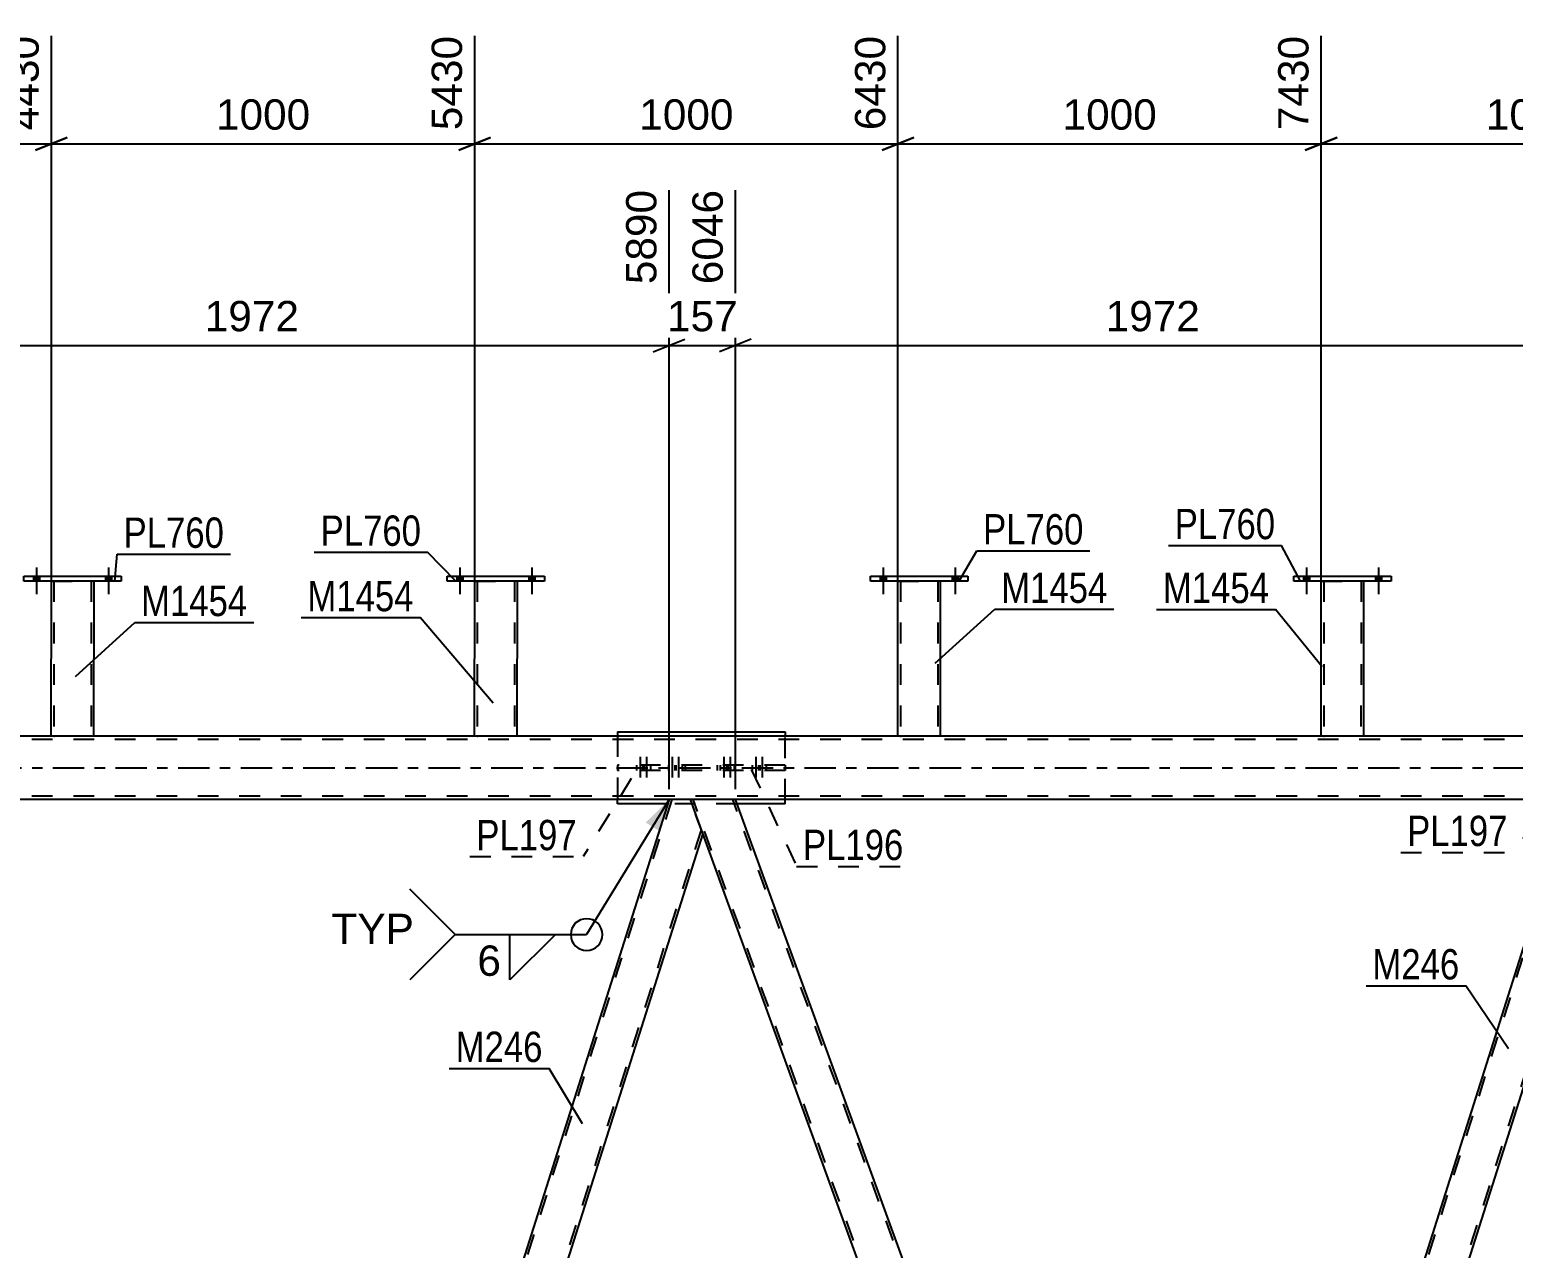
# Model space of a CAD drawing. Header units: millimetres. Extents: x -55 to 786, y -403 to 191.
# Drawn here: x 171.9 to 312.1, y -45.4 to 69.7 of the extents above; entities that cross this region are included whole.
import ezdxf

# ---------------------------------------------------------------- set-up
doc = ezdxf.new("R2010")
doc.units = ezdxf.units.MM
doc.linetypes.add('DXK_LINE_DOT2', pattern=[3.9198, 1.9599, -1.9599])
doc.linetypes.add('DXK_LINE_DOT3', pattern=[5.9187, 2.979, -0.9799, 0.9799, -0.9799])
doc.styles.add('Arial', font='ARIAL.TTF', dxfattribs={"height": 0.2})
doc.styles.add('Arial Narrow', font='ARIALN.TTF', dxfattribs={"height": 0.2})

# ---------------------------------------------------------------- blocks, each defined once
blk = doc.blocks.new('Part-203774531-3161 - 3139')
at = {"color": 2, "linetype": 'Continuous'}
for p, q in [((213.99, 3), (214, 17.64)), ((218, 17.64), (217.99, 3)), ((217.28, 3), (213.99, 3))]:
    blk.add_line(p, q, dxfattribs=at)
at = {"color": 7, "linetype": 'DXK_LINE_DOT2'}
for p, q in [((214, 17.64), (218, 17.64)), ((214.24, 17.64), (214.23, 3)), ((217.76, 17.64), (217.75, 3)), ((214.25, 3), (214.23, 3)), ((214.23, 3), (214.25, 3)), ((214.29, 3), (214.25, 3)), ((214.25, 3), (214.29, 3)), ((217.99, 3), (217.28, 3))]:
    blk.add_line(p, q, dxfattribs=at)
blk = doc.blocks.new('Part-203774531-3338 - 3139')
at = {"color": 7, "linetype": 'DXK_LINE_DOT2'}
for p, q in [((238.64, -3), (234.38, -3)), ((235.55, -6.21), (234.38, -3)), ((277.95, -122), (234.64, -3)), ((281.7, -122), (238.38, -3)), ((281.95, -122), (280.79, -118.79)), ((281.95, -122), (277.7, -122))]:
    blk.add_line(p, q, dxfattribs=at)
at = {"color": 2, "linetype": 'Continuous'}
for p, q in [((280.79, -118.79), (238.64, -3)), ((277.7, -122), (235.55, -6.21))]:
    blk.add_line(p, q, dxfattribs=at)
blk = doc.blocks.new('Bolt-203774531-3217 - 3139')
at = {"color": 1, "linetype": 'DXK_LINE_DOT2'}
for p, q in [((229.29, 0.24), (229.29, -0.24)), ((229.65, 1.04), (229.65, -1.96)), ((229.89, 0.24), (229.89, -0.24)), ((230.01, 0.24), (230.01, -0.24)), ((230.25, 1.04), (230.25, -1.96)), ((230.61, 0.24), (230.61, -0.24)), ((232.3, 0.24), (232.3, -0.24)), ((232.66, 1.04), (232.66, -1.96)), ((232.9, 0.24), (232.9, -0.24)), ((233.02, 0.24), (233.02, -0.24)), ((233.26, 1.04), (233.26, -1.96)), ((233.62, 0.24), (233.62, -0.24))]:
    blk.add_line(p, q, dxfattribs=at)
blk = doc.blocks.new('Part-203774531-3282 - 3139')
at = {"color": 2, "linetype": 'Continuous'}
for p, q in [((232.37, -3), (195.65, -118.79)), ((235.55, -6.21), (234.38, -3)), ((235.55, -6.21), (198.83, -122)), ((196.82, -122), (195.65, -118.79))]:
    blk.add_line(p, q, dxfattribs=at)
at = {"color": 7, "linetype": 'DXK_LINE_DOT2'}
for p, q in [((232.62, -3), (195.79, -119.16)), ((234.38, -3), (232.37, -3)), ((235.41, -5.84), (198.58, -122)), ((198.83, -122), (196.82, -122))]:
    blk.add_line(p, q, dxfattribs=at)
blk = doc.blocks.new('Bolt-203774531-3218 - 3139')
at = {"linetype": 'Continuous'}
for points in [[(212.32, 17.64), (212.88, 17.64), (212.88, 18.12), (212.32, 18.12)], [(212.32, 17.64), (212.88, 17.64), (212.88, 18.12), (212.32, 18.12)], [(219.12, 17.64), (219.68, 17.64), (219.68, 18.12), (219.12, 18.12)], [(219.12, 17.64), (219.68, 17.64), (219.68, 18.12), (219.12, 18.12)]]:
    blk.add_hatch(color=1, dxfattribs=at).paths.add_polyline_path(points)
at = {"color": 1, "linetype": 'Continuous'}
for p, q in [((212.6, 18.92), (212.6, 16.4)), ((212.6, 18.92), (212.6, 16.4)), ((219.4, 18.92), (219.4, 16.4)), ((219.4, 18.92), (219.4, 16.4)), ((212.32, 18.12), (212.32, 17.64)), ((212.32, 18.12), (212.32, 17.64)), ((212.88, 18.12), (212.88, 17.64)), ((212.88, 18.12), (212.88, 17.64)), ((219.12, 18.12), (219.12, 17.64)), ((219.12, 18.12), (219.12, 17.64)), ((219.68, 18.12), (219.68, 17.64)), ((219.68, 18.12), (219.68, 17.64))]:
    blk.add_line(p, q, dxfattribs=at)
blk = doc.blocks.new('Part-203774531-3432 - 3139')
at = {"color": 7, "linetype": 'DXK_LINE_DOT2'}
for p, q in [((243.33, 0.24), (227.48, 0.24)), ((227.48, 0.24), (227.48, -0.24)), ((233.89, 0.24), (233.89, -0.24)), ((236.93, -0.24), (236.93, 0.24)), ((243.33, 0.24), (243.33, -0.24)), ((243.33, -0.24), (227.48, -0.24))]:
    blk.add_line(p, q, dxfattribs=at)
blk = doc.blocks.new('Part-203774531-3734 - 3139')
at = {"color": 2, "linetype": 'Continuous'}
for p, q in [((291.4, 17.64), (291.4, 18.12)), ((291.4, 18.12), (300.6, 18.12)), ((300.6, 17.64), (291.4, 17.64)), ((300.6, 18.12), (300.6, 17.64))]:
    blk.add_line(p, q, dxfattribs=at)
blk = doc.blocks.new('Part-203774531-3722 - 3139')
at = {"color": 2, "linetype": 'Continuous'}
for p, q in [((695.37, 3), (32.08, 3)), ((658.99, -3), (32.08, -3))]:
    blk.add_line(p, q, dxfattribs=at)
at = {"color": 7, "linetype": 'DXK_LINE_DOT2'}
for p, q in [((699.37, 2.68), (32.08, 2.68)), ((699.37, -2.68), (32.08, -2.68))]:
    blk.add_line(p, q, dxfattribs=at)
at = {"color": 7, "linetype": 'DXK_LINE_DOT3'}
blk.add_line((32.08, 0), (709.37, 0), dxfattribs=at)
blk = doc.blocks.new('Part-203774531-3744 - 3139')
at = {"color": 2, "linetype": 'Continuous'}
for p, q in [((251.4, 17.64), (251.4, 18.12)), ((251.4, 18.12), (260.6, 18.12)), ((260.6, 17.64), (251.4, 17.64)), ((260.6, 18.12), (260.6, 17.64))]:
    blk.add_line(p, q, dxfattribs=at)
blk = doc.blocks.new('Bolt-203774531-3386 - 3139')
at = {"linetype": 'Continuous'}
for points in [[(292.32, 17.64), (292.88, 17.64), (292.88, 18.12), (292.32, 18.12)], [(292.32, 17.64), (292.88, 17.64), (292.88, 18.12), (292.32, 18.12)], [(299.12, 17.64), (299.68, 17.64), (299.68, 18.12), (299.12, 18.12)], [(299.12, 17.64), (299.68, 17.64), (299.68, 18.12), (299.12, 18.12)]]:
    blk.add_hatch(color=1, dxfattribs=at).paths.add_polyline_path(points)
at = {"color": 1, "linetype": 'Continuous'}
for p, q in [((292.6, 18.92), (292.6, 16.4)), ((292.6, 18.92), (292.6, 16.4)), ((299.4, 18.92), (299.4, 16.4)), ((299.4, 18.92), (299.4, 16.4)), ((292.32, 18.12), (292.32, 17.64)), ((292.32, 18.12), (292.32, 17.64)), ((292.88, 18.12), (292.88, 17.64)), ((292.88, 18.12), (292.88, 17.64)), ((299.12, 18.12), (299.12, 17.64)), ((299.12, 18.12), (299.12, 17.64)), ((299.68, 18.12), (299.68, 17.64)), ((299.68, 18.12), (299.68, 17.64))]:
    blk.add_line(p, q, dxfattribs=at)
blk = doc.blocks.new('Bolt-203774531-3387 - 3139')
at = {"color": 1, "linetype": 'DXK_LINE_DOT2'}
for p, q in [((237.19, 0.24), (237.19, -0.24)), ((237.55, 1.04), (237.55, -1.96)), ((237.79, 0.24), (237.79, -0.24)), ((237.91, 0.24), (237.91, -0.24)), ((238.15, 1.04), (238.15, -1.96)), ((238.51, 0.24), (238.51, -0.24)), ((240.21, 0.24), (240.21, -0.24)), ((240.57, 1.04), (240.57, -1.96)), ((240.81, 0.24), (240.81, -0.24)), ((240.93, 0.24), (240.93, -0.24)), ((241.17, 1.04), (241.17, -1.96)), ((241.53, 0.24), (241.53, -0.24))]:
    blk.add_line(p, q, dxfattribs=at)
blk = doc.blocks.new('Part-203774531-3408 - 3139')
at = {"color": 7, "linetype": 'DXK_LINE_DOT2'}
for p, q in [((153.51, -3), (149.25, -3)), ((150.42, -6.21), (149.25, -3)), ((192.82, -122), (149.5, -3)), ((196.56, -122), (153.25, -3)), ((196.82, -122), (195.65, -118.79)), ((196.82, -122), (192.56, -122))]:
    blk.add_line(p, q, dxfattribs=at)
at = {"color": 2, "linetype": 'Continuous'}
for p, q in [((195.65, -118.79), (153.51, -3)), ((192.56, -122), (150.42, -6.21))]:
    blk.add_line(p, q, dxfattribs=at)
blk = doc.blocks.new('Part-203774531-3413 - 3139')
at = {"color": 2, "linetype": 'Continuous'}
for p, q in [((317.5, -3), (280.79, -118.79)), ((320.68, -6.21), (319.52, -3)), ((320.68, -6.21), (283.96, -122)), ((281.95, -122), (280.79, -118.79))]:
    blk.add_line(p, q, dxfattribs=at)
at = {"color": 7, "linetype": 'DXK_LINE_DOT2'}
for p, q in [((317.76, -3), (280.92, -119.16)), ((319.52, -3), (317.5, -3)), ((320.55, -5.84), (283.71, -122)), ((283.96, -122), (281.95, -122))]:
    blk.add_line(p, q, dxfattribs=at)
blk = doc.blocks.new('Bolt-203774531-3728 - 3139')
at = {"linetype": 'Continuous'}
for points in [[(252.32, 17.64), (252.88, 17.64), (252.88, 18.12), (252.32, 18.12)], [(252.32, 17.64), (252.88, 17.64), (252.88, 18.12), (252.32, 18.12)], [(259.12, 17.64), (259.68, 17.64), (259.68, 18.12), (259.12, 18.12)], [(259.12, 17.64), (259.68, 17.64), (259.68, 18.12), (259.12, 18.12)]]:
    blk.add_hatch(color=1, dxfattribs=at).paths.add_polyline_path(points)
at = {"color": 1, "linetype": 'Continuous'}
for p, q in [((252.6, 18.92), (252.6, 16.4)), ((252.6, 18.92), (252.6, 16.4)), ((259.4, 18.92), (259.4, 16.4)), ((259.4, 18.92), (259.4, 16.4)), ((252.32, 18.12), (252.32, 17.64)), ((252.32, 18.12), (252.32, 17.64)), ((252.88, 18.12), (252.88, 17.64)), ((252.88, 18.12), (252.88, 17.64)), ((259.12, 18.12), (259.12, 17.64)), ((259.12, 18.12), (259.12, 17.64)), ((259.68, 18.12), (259.68, 17.64)), ((259.68, 18.12), (259.68, 17.64))]:
    blk.add_line(p, q, dxfattribs=at)
blk = doc.blocks.new('Bolt-203774531-3433 - 3139')
at = {"linetype": 'Continuous'}
for points in [[(172.32, 17.64), (172.88, 17.64), (172.88, 18.12), (172.32, 18.12)], [(172.32, 17.64), (172.88, 17.64), (172.88, 18.12), (172.32, 18.12)], [(179.12, 17.64), (179.68, 17.64), (179.68, 18.12), (179.12, 18.12)], [(179.12, 17.64), (179.68, 17.64), (179.68, 18.12), (179.12, 18.12)]]:
    blk.add_hatch(color=1, dxfattribs=at).paths.add_polyline_path(points)
at = {"color": 1, "linetype": 'Continuous'}
for p, q in [((172.6, 18.92), (172.6, 16.4)), ((172.6, 18.92), (172.6, 16.4)), ((179.4, 18.92), (179.4, 16.4)), ((179.4, 18.92), (179.4, 16.4)), ((172.32, 18.12), (172.32, 17.64)), ((172.32, 18.12), (172.32, 17.64)), ((172.88, 18.12), (172.88, 17.64)), ((172.88, 18.12), (172.88, 17.64)), ((179.12, 18.12), (179.12, 17.64)), ((179.12, 18.12), (179.12, 17.64)), ((179.68, 18.12), (179.68, 17.64)), ((179.68, 18.12), (179.68, 17.64))]:
    blk.add_line(p, q, dxfattribs=at)
blk = doc.blocks.new('Part-203774531-3451 - 3139')
at = {"color": 2, "linetype": 'Continuous'}
for p, q in [((227.48, 3.4), (227.48, 3)), ((227.48, 3.4), (243.33, 3.4)), ((243.33, 3.4), (243.33, 3)), ((227.48, -3.4), (227.48, -3)), ((232.24, -3.4), (227.48, -3.4)), ((243.33, -3.4), (238.79, -3.4)), ((243.33, -3.4), (243.33, -3))]:
    blk.add_line(p, q, dxfattribs=at)
at = {"color": 7, "linetype": 'DXK_LINE_DOT2'}
for p, q in [((227.48, 3), (227.48, -3)), ((243.33, -3), (243.33, 3)), ((238.79, -3.4), (232.24, -3.4))]:
    blk.add_line(p, q, dxfattribs=at)
blk = doc.blocks.new('Part-203774531-3647 - 3139')
at = {"color": 2, "linetype": 'Continuous'}
for p, q in [((173.99, 3), (174, 17.64)), ((178, 17.64), (177.99, 3)), ((177.25, 3), (173.99, 3))]:
    blk.add_line(p, q, dxfattribs=at)
at = {"color": 7, "linetype": 'DXK_LINE_DOT2'}
for p, q in [((174, 17.64), (178, 17.64)), ((174.24, 17.64), (174.23, 3)), ((177.76, 17.64), (177.75, 3)), ((174.25, 3), (174.23, 3)), ((174.23, 3), (174.25, 3)), ((174.29, 3), (174.25, 3)), ((174.25, 3), (174.29, 3)), ((177.99, 3), (177.25, 3))]:
    blk.add_line(p, q, dxfattribs=at)
blk = doc.blocks.new('Part-203774531-3639 - 3139')
at = {"color": 2, "linetype": 'Continuous'}
for p, q in [((171.4, 17.64), (171.4, 18.12)), ((171.4, 18.12), (180.6, 18.12)), ((180.6, 17.64), (171.4, 17.64)), ((180.6, 18.12), (180.6, 17.64))]:
    blk.add_line(p, q, dxfattribs=at)
blk = doc.blocks.new('Part-203774531-3652 - 3139')
at = {"color": 2, "linetype": 'Continuous'}
for p, q in [((211.4, 17.64), (211.4, 18.12)), ((211.4, 18.12), (220.6, 18.12)), ((220.6, 17.64), (211.4, 17.64)), ((220.6, 18.12), (220.6, 17.64))]:
    blk.add_line(p, q, dxfattribs=at)
blk = doc.blocks.new('Part-203774531-3739 - 3139')
at = {"color": 2, "linetype": 'Continuous'}
for p, q in [((293.99, 3), (294, 17.64)), ((298, 17.64), (297.99, 3)), ((297.35, 3), (293.99, 3))]:
    blk.add_line(p, q, dxfattribs=at)
at = {"color": 7, "linetype": 'DXK_LINE_DOT2'}
for p, q in [((294, 17.64), (298, 17.64)), ((294.24, 17.64), (294.23, 3)), ((297.76, 17.64), (297.75, 3)), ((294.25, 3), (294.23, 3)), ((294.23, 3), (294.25, 3)), ((294.29, 3), (294.25, 3)), ((294.25, 3), (294.29, 3)), ((297.99, 3), (297.35, 3))]:
    blk.add_line(p, q, dxfattribs=at)
blk = doc.blocks.new('Part-203774531-3749 - 3139')
at = {"color": 2, "linetype": 'Continuous'}
for p, q in [((253.99, 3), (254, 17.64)), ((258, 17.64), (257.99, 3)), ((257.31, 3), (253.99, 3))]:
    blk.add_line(p, q, dxfattribs=at)
at = {"color": 7, "linetype": 'DXK_LINE_DOT2'}
for p, q in [((254, 17.64), (258, 17.64)), ((254.24, 17.64), (254.23, 3)), ((257.76, 17.64), (257.75, 3)), ((254.25, 3), (254.23, 3)), ((254.23, 3), (254.25, 3)), ((254.29, 3), (254.25, 3)), ((254.25, 3), (254.29, 3)), ((257.99, 3), (257.31, 3))]:
    blk.add_line(p, q, dxfattribs=at)
blk = doc.blocks.new('StraightDimension-203774531-4013 - 3139')
at = {"color": 7, "linetype": 'Continuous'}
for p, q in [((238.64, -2), (238.64, 54.59)), ((317.5, -2), (317.5, 54.59)), ((240.14, 40.5), (237.14, 39.3)), ((238.64, 39.9), (317.5, 39.9)), ((316, 39.3), (319, 40.5))]:
    blk.add_line(p, q, dxfattribs=at)
at = {"color": 0}
blk.add_wipeout([(283.12, 40.65), (283.12, 44.85), (273.02, 44.85), (273.02, 40.65)], dxfattribs=at)
at = {"color": 3, "style": 'Arial'}
blk.add_text('1972', height=2.865, dxfattribs=at).set_placement((273.62, 41.25))
at = {"color": 0, "linetype": 'Continuous'}
blk.add_wipeout([(316.9, 55.19), (312.7, 55.19), (312.7, 45.1), (316.9, 45.1)], dxfattribs=at)
at = {"color": 3, "linetype": 'Continuous', "style": 'Arial'}
blk.add_text('8018', height=2.865, rotation=90.0002, dxfattribs=at).set_placement((316.3, 45.7))
blk = doc.blocks.new('StraightDimension-203774531-26953 - 3139')
at = {"color": 7, "linetype": 'Continuous'}
for p, q in [((174, 17.62), (174, 69.15)), ((214, 16.31), (214, 69.15)), ((175.5, 59.55), (172.5, 58.35)), ((174, 58.95), (214, 58.95)), ((212.5, 58.35), (215.5, 59.55))]:
    blk.add_line(p, q, dxfattribs=at)
at = {"color": 0}
blk.add_wipeout([(199.04, 59.7), (199.04, 63.9), (188.95, 63.9), (188.95, 59.7)], dxfattribs=at)
at = {"color": 3, "style": 'Arial'}
blk.add_text('1000', height=2.865, dxfattribs=at).set_placement((189.55, 60.3))
at = {"color": 0, "linetype": 'Continuous'}
blk.add_wipeout([(213.4, 69.75), (209.2, 69.75), (209.2, 59.65), (213.4, 59.65)], dxfattribs=at)
at = {"color": 3, "linetype": 'Continuous', "style": 'Arial'}
blk.add_text('5430', height=2.865, rotation=90.0002, dxfattribs=at).set_placement((212.8, 60.25))
blk = doc.blocks.new('StraightDimension-203774531-26954 - 3139')
at = {"color": 7, "linetype": 'Continuous'}
for p, q in [((134, 18.64), (134, 69.15)), ((174, 17.62), (174, 69.15)), ((135.5, 59.55), (132.5, 58.35)), ((134, 58.95), (174, 58.95)), ((172.5, 58.35), (175.5, 59.55))]:
    blk.add_line(p, q, dxfattribs=at)
at = {"color": 0}
blk.add_wipeout([(159.04, 59.7), (159.04, 63.9), (148.95, 63.9), (148.95, 59.7)], dxfattribs=at)
at = {"color": 3, "style": 'Arial'}
blk.add_text('1000', height=2.865, dxfattribs=at).set_placement((149.55, 60.3))
at = {"color": 0, "linetype": 'Continuous'}
blk.add_wipeout([(173.4, 69.75), (169.2, 69.75), (169.2, 59.65), (173.4, 59.65)], dxfattribs=at)
at = {"color": 3, "linetype": 'Continuous', "style": 'Arial'}
blk.add_text('4430', height=2.865, rotation=90.0002, dxfattribs=at).set_placement((172.8, 60.25))
blk = doc.blocks.new('StraightDimension-203774531-3965 - 3139')
at = {"color": 7, "linetype": 'Continuous'}
for p, q in [((153.51, -2), (153.51, 54.59)), ((232.37, -2), (232.37, 54.59)), ((155.01, 40.5), (152.01, 39.3)), ((153.51, 39.9), (232.37, 39.9)), ((230.87, 39.3), (233.87, 40.5))]:
    blk.add_line(p, q, dxfattribs=at)
at = {"color": 0}
blk.add_wipeout([(197.98, 40.65), (197.98, 44.85), (187.89, 44.85), (187.89, 40.65)], dxfattribs=at)
at = {"color": 3, "style": 'Arial'}
blk.add_text('1972', height=2.865, dxfattribs=at).set_placement((188.49, 41.25))
at = {"color": 0, "linetype": 'Continuous'}
blk.add_wipeout([(231.77, 55.19), (227.57, 55.19), (227.57, 45.1), (231.77, 45.1)], dxfattribs=at)
at = {"color": 3, "linetype": 'Continuous', "style": 'Arial'}
blk.add_text('5890', height=2.865, rotation=90.0002, dxfattribs=at).set_placement((231.17, 45.7))
blk = doc.blocks.new('StraightDimension-203774531-3989 - 3139')
at = {"color": 7, "linetype": 'Continuous'}
for p, q in [((232.37, -2), (232.37, 54.59)), ((238.64, -2), (238.64, 54.59)), ((230.87, 39.3), (233.87, 40.5)), ((232.37, 39.9), (238.64, 39.9)), ((240.14, 40.5), (237.14, 39.3))]:
    blk.add_line(p, q, dxfattribs=at)
at = {"color": 0}
blk.add_wipeout([(239.44, 40.65), (239.44, 44.85), (231.57, 44.85), (231.57, 40.65)], dxfattribs=at)
at = {"color": 3, "style": 'Arial'}
blk.add_text('157', height=2.865, dxfattribs=at).set_placement((232.17, 41.25))
at = {"color": 0, "linetype": 'Continuous'}
blk.add_wipeout([(238.04, 55.19), (233.84, 55.19), (233.84, 45.1), (238.04, 45.1)], dxfattribs=at)
at = {"color": 3, "linetype": 'Continuous', "style": 'Arial'}
blk.add_text('6046', height=2.865, rotation=90.0002, dxfattribs=at).set_placement((237.44, 45.7))
blk = doc.blocks.new('StraightDimension-203774531-26950 - 3139')
at = {"color": 7, "linetype": 'Continuous'}
for p, q in [((293.99, 15.44), (293.99, 69.15)), ((333.99, 15.44), (333.99, 69.15)), ((295.49, 59.55), (292.49, 58.35)), ((293.99, 58.95), (333.99, 58.95)), ((332.49, 58.35), (335.49, 59.55))]:
    blk.add_line(p, q, dxfattribs=at)
at = {"color": 0}
blk.add_wipeout([(319.04, 59.7), (319.04, 63.9), (308.95, 63.9), (308.95, 59.7)], dxfattribs=at)
at = {"color": 3, "style": 'Arial'}
blk.add_text('1000', height=2.865, dxfattribs=at).set_placement((309.55, 60.3))
at = {"color": 0, "linetype": 'Continuous'}
blk.add_wipeout([(333.39, 69.75), (329.19, 69.75), (329.19, 59.65), (333.39, 59.65)], dxfattribs=at)
at = {"color": 3, "linetype": 'Continuous', "style": 'Arial'}
blk.add_text('8430', height=2.865, rotation=90.0002, dxfattribs=at).set_placement((332.79, 60.25))
blk = doc.blocks.new('StraightDimension-203774531-26951 - 3139')
at = {"color": 7, "linetype": 'Continuous'}
for p, q in [((254, 15.44), (254, 69.15)), ((293.99, 15.44), (293.99, 69.15)), ((255.5, 59.55), (252.5, 58.35)), ((254, 58.95), (293.99, 58.95)), ((292.49, 58.35), (295.49, 59.55))]:
    blk.add_line(p, q, dxfattribs=at)
at = {"color": 0}
blk.add_wipeout([(279.04, 59.7), (279.04, 63.9), (268.95, 63.9), (268.95, 59.7)], dxfattribs=at)
at = {"color": 3, "style": 'Arial'}
blk.add_text('1000', height=2.865, dxfattribs=at).set_placement((269.55, 60.3))
at = {"color": 0, "linetype": 'Continuous'}
blk.add_wipeout([(293.39, 69.75), (289.19, 69.75), (289.19, 59.65), (293.39, 59.65)], dxfattribs=at)
at = {"color": 3, "linetype": 'Continuous', "style": 'Arial'}
blk.add_text('7430', height=2.865, rotation=90.0002, dxfattribs=at).set_placement((292.79, 60.25))
blk = doc.blocks.new('StraightDimension-203774531-26952 - 3139')
at = {"color": 7, "linetype": 'Continuous'}
for p, q in [((214, 16.31), (214, 69.15)), ((254, 15.44), (254, 69.15)), ((215.5, 59.55), (212.5, 58.35)), ((214, 58.95), (254, 58.95)), ((252.5, 58.35), (255.5, 59.55))]:
    blk.add_line(p, q, dxfattribs=at)
at = {"color": 0}
blk.add_wipeout([(239.04, 59.7), (239.04, 63.9), (228.95, 63.9), (228.95, 59.7)], dxfattribs=at)
at = {"color": 3, "style": 'Arial'}
blk.add_text('1000', height=2.865, dxfattribs=at).set_placement((229.55, 60.3))
at = {"color": 0, "linetype": 'Continuous'}
blk.add_wipeout([(253.4, 69.75), (249.2, 69.75), (249.2, 59.65), (253.4, 59.65)], dxfattribs=at)
at = {"color": 3, "linetype": 'Continuous', "style": 'Arial'}
blk.add_text('6430', height=2.865, rotation=90.0002, dxfattribs=at).set_placement((252.8, 60.25))
blk = doc.blocks.new('Mark-203774531-3157 - 3139')
at = {"color": 0}
blk.add_wipeout([(208.24, 14.8), (208.24, 17.8), (198.19, 17.8), (198.19, 14.8)], dxfattribs=at)
blk.add_wipeout([(208.24, 14.8), (208.24, 17.8), (198.19, 17.8), (198.19, 14.8)], dxfattribs=at)
at = {"color": 30, "linetype": 'Continuous'}
for p in [(197.59, 14.2), (215.73, 6.1)]:
    blk.add_line(p, (208.84, 14.2), dxfattribs=at)
at = {"color": 3, "style": 'Arial Narrow'}
blk.add_text('M1454', height=2.863, dxfattribs=at).set_placement((198.19, 14.8))
blk = doc.blocks.new('Mark-203774531-3278 - 3139')
at = {"color": 0}
blk.add_wipeout([(220.43, -27.79), (220.43, -24.79), (212.2, -24.79), (212.2, -27.79)], dxfattribs=at)
blk.add_wipeout([(220.43, -27.79), (220.43, -24.79), (212.2, -24.79), (212.2, -27.79)], dxfattribs=at)
at = {"color": 30, "linetype": 'Continuous'}
for p in [(211.6, -28.39), (224.18, -33.63)]:
    blk.add_line(p, (221.03, -28.39), dxfattribs=at)
at = {"color": 3, "style": 'Arial Narrow'}
blk.add_text('M246', height=2.863, dxfattribs=at).set_placement((212.2, -27.79))
blk = doc.blocks.new('Mark-203774531-3730 - 3139')
at = {"color": 0}
blk.add_wipeout([(289.65, 21.61), (289.65, 24.61), (280.15, 24.61), (280.15, 21.61)], dxfattribs=at)
blk.add_wipeout([(289.65, 21.61), (289.65, 24.61), (280.15, 24.61), (280.15, 21.61)], dxfattribs=at)
at = {"color": 30, "linetype": 'Continuous'}
for p in [(279.55, 21.01), (292.05, 17.64)]:
    blk.add_line(p, (290.25, 21.01), dxfattribs=at)
at = {"color": 3, "style": 'Arial Narrow'}
blk.add_text('PL760', height=2.863, dxfattribs=at).set_placement((280.15, 21.61))
blk = doc.blocks.new('Mark-203774531-3409 - 3139')
at = {"color": 0}
blk.add_wipeout([(307.05, -19.99), (307.05, -16.99), (298.83, -16.99), (298.83, -19.99)], dxfattribs=at)
blk.add_wipeout([(307.05, -19.99), (307.05, -16.99), (298.83, -16.99), (298.83, -19.99)], dxfattribs=at)
at = {"color": 30, "linetype": 'Continuous'}
for p in [(298.23, -20.59), (311.68, -26.54)]:
    blk.add_line(p, (307.65, -20.59), dxfattribs=at)
at = {"color": 3, "style": 'Arial Narrow'}
blk.add_text('M246', height=2.863, dxfattribs=at).set_placement((298.83, -19.99))
blk = doc.blocks.new('Mark-203774531-3428 - 3139')
at = {"color": 0}
blk.add_wipeout([(254.53, -8.71), (254.53, -5.71), (245.02, -5.71), (245.02, -8.71)], dxfattribs=at)
blk.add_wipeout([(254.53, -8.71), (254.53, -5.71), (245.02, -5.71), (245.02, -8.71)], dxfattribs=at)
at = {"color": 30, "linetype": 'DXK_LINE_DOT2'}
for p, q in [((240.14, -0.14), (244.42, -9.31)), ((244.42, -9.31), (255.13, -9.31))]:
    blk.add_line(p, q, dxfattribs=at)
at = {"color": 3, "style": 'Arial Narrow'}
blk.add_text('PL196', height=2.863, dxfattribs=at).set_placement((245.02, -8.71))
blk = doc.blocks.new('Mark-203774531-3740 - 3139')
at = {"color": 0}
blk.add_wipeout([(271.54, 21.11), (271.54, 24.11), (262.04, 24.11), (262.04, 21.11)], dxfattribs=at)
blk.add_wipeout([(271.54, 21.11), (271.54, 24.11), (262.04, 24.11), (262.04, 21.11)], dxfattribs=at)
at = {"color": 30, "linetype": 'Continuous'}
for p, q in [((259.83, 17.78), (261.44, 20.51)), ((261.44, 20.51), (272.14, 20.51))]:
    blk.add_line(p, q, dxfattribs=at)
at = {"color": 3, "style": 'Arial Narrow'}
blk.add_text('PL760', height=2.863, dxfattribs=at).set_placement((262.04, 21.11))
blk = doc.blocks.new('Mark-203774531-3437 - 3139')
at = {"color": 0}
blk.add_wipeout([(311.61, -7.39), (311.61, -4.39), (302.11, -4.39), (302.11, -7.39)], dxfattribs=at)
blk.add_wipeout([(311.61, -7.39), (311.61, -4.39), (302.11, -4.39), (302.11, -7.39)], dxfattribs=at)
at = {"color": 30, "linetype": 'DXK_LINE_DOT2'}
for p in [(316.22, -1.78), (301.51, -7.99)]:
    blk.add_line(p, (312.21, -7.99), dxfattribs=at)
at = {"color": 3, "style": 'Arial Narrow'}
blk.add_text('PL197', height=2.863, dxfattribs=at).set_placement((302.11, -7.39))
blk = doc.blocks.new('Mark-203774531-3447 - 3139')
at = {"color": 0}
blk.add_wipeout([(223.65, -7.78), (223.65, -4.78), (214.15, -4.78), (214.15, -7.78)], dxfattribs=at)
blk.add_wipeout([(223.65, -7.78), (223.65, -4.78), (214.15, -4.78), (214.15, -7.78)], dxfattribs=at)
at = {"color": 30, "linetype": 'DXK_LINE_DOT2'}
for p in [(228.79, -0.99), (213.55, -8.38)]:
    blk.add_line(p, (224.25, -8.38), dxfattribs=at)
at = {"color": 3, "style": 'Arial Narrow'}
blk.add_text('PL197', height=2.863, dxfattribs=at).set_placement((214.15, -7.78))
blk = doc.blocks.new('Mark-203774531-3643 - 3139')
at = {"color": 0}
blk.add_wipeout([(192.52, 14.34), (192.52, 17.34), (182.47, 17.34), (182.47, 14.34)], dxfattribs=at)
blk.add_wipeout([(192.52, 14.34), (192.52, 17.34), (182.47, 17.34), (182.47, 14.34)], dxfattribs=at)
at = {"color": 30, "linetype": 'Continuous'}
for p, q in [((176.28, 8.63), (181.87, 13.74)), ((181.87, 13.74), (193.12, 13.74))]:
    blk.add_line(p, q, dxfattribs=at)
at = {"color": 3, "style": 'Arial Narrow'}
blk.add_text('M1454', height=2.863, dxfattribs=at).set_placement((182.47, 14.34))
blk = doc.blocks.new('Mark-203774531-3635 - 3139')
at = {"color": 0}
blk.add_wipeout([(190.32, 20.79), (190.32, 23.79), (180.82, 23.79), (180.82, 20.79)], dxfattribs=at)
blk.add_wipeout([(190.32, 20.79), (190.32, 23.79), (180.82, 23.79), (180.82, 20.79)], dxfattribs=at)
at = {"color": 30, "linetype": 'Continuous'}
for p, q in [((179.99, 17.64), (180.22, 20.19)), ((180.22, 20.19), (190.92, 20.19))]:
    blk.add_line(p, q, dxfattribs=at)
at = {"color": 3, "style": 'Arial Narrow'}
blk.add_text('PL760', height=2.863, dxfattribs=at).set_placement((180.82, 20.79))
blk = doc.blocks.new('Mark-203774531-3648 - 3139')
at = {"color": 0}
blk.add_wipeout([(208.94, 20.98), (208.94, 23.98), (199.44, 23.98), (199.44, 20.98)], dxfattribs=at)
blk.add_wipeout([(208.94, 20.98), (208.94, 23.98), (199.44, 23.98), (199.44, 20.98)], dxfattribs=at)
at = {"color": 30, "linetype": 'Continuous'}
for p in [(198.84, 20.38), (212.23, 17.64)]:
    blk.add_line(p, (209.54, 20.38), dxfattribs=at)
at = {"color": 3, "style": 'Arial Narrow'}
blk.add_text('PL760', height=2.863, dxfattribs=at).set_placement((199.44, 20.98))
blk = doc.blocks.new('Mark-203774531-3735 - 3139')
at = {"color": 0}
blk.add_wipeout([(289.08, 15.57), (289.08, 18.57), (279.03, 18.57), (279.03, 15.57)], dxfattribs=at)
blk.add_wipeout([(289.08, 15.57), (289.08, 18.57), (279.03, 18.57), (279.03, 15.57)], dxfattribs=at)
at = {"color": 30, "linetype": 'Continuous'}
for p in [(278.43, 14.97), (294.09, 9.56)]:
    blk.add_line(p, (289.68, 14.97), dxfattribs=at)
at = {"color": 3, "style": 'Arial Narrow'}
blk.add_text('M1454', height=2.863, dxfattribs=at).set_placement((279.03, 15.57))
blk = doc.blocks.new('Mark-203774531-3745 - 3139')
at = {"color": 0}
blk.add_wipeout([(273.8, 15.59), (273.8, 18.59), (263.75, 18.59), (263.75, 15.59)], dxfattribs=at)
blk.add_wipeout([(273.8, 15.59), (273.8, 18.59), (263.75, 18.59), (263.75, 15.59)], dxfattribs=at)
at = {"color": 30, "linetype": 'Continuous'}
for p, q in [((257.5, 9.89), (263.15, 14.99)), ((263.15, 14.99), (274.4, 14.99))]:
    blk.add_line(p, q, dxfattribs=at)
at = {"color": 3, "style": 'Arial Narrow'}
blk.add_text('M1454', height=2.863, dxfattribs=at).set_placement((263.75, 15.59))
blk = doc.blocks.new('WeldMark-203774531-5199 - 3139')
at = {"linetype": 'Continuous'}
blk.add_hatch(color=30, dxfattribs=at).paths.add_polyline_path([(230.16, -5.17), (232.37, -3), (231.44, -5.95)])
at = {"color": 30, "linetype": 'Continuous'}
blk.add_line((232.37, -3), (224.57, -15.75), dxfattribs=at)
at = {"color": 3, "linetype": 'Continuous'}
for q in [(207.86, -11.46), (207.86, -20.03)]:
    blk.add_line((212.15, -15.75), q, dxfattribs=at)
for start, end in [(90, 270), (270, 90)]:
    blk.add_arc((224.57, -15.75), 1.5, start, end, dxfattribs=at)
at = {"color": 0}
blk.add_wipeout([(216.67, -19.85), (216.67, -16.45), (214.05, -16.45), (214.05, -19.85)], dxfattribs=at)
at = {"color": 30, "linetype": 'Continuous'}
blk.add_line((212.15, -15.75), (224.57, -15.75), dxfattribs=at)
at = {"color": 3, "linetype": 'Continuous'}
for p, q in [((217.33, -15.75), (221.62, -15.75)), ((221.62, -15.75), (217.33, -20.03)), ((217.33, -20.03), (217.33, -15.75))]:
    blk.add_line(p, q, dxfattribs=at)
at = {"color": 3, "style": 'Arial'}
blk.add_text('6', height=2.87, dxfattribs=at).set_placement((214.25, -19.65))
at = {"color": 0, "linetype": 'Continuous'}
blk.add_wipeout([(208.25, -16.65), (208.25, -13.65), (200.47, -13.65), (200.47, -16.65)], dxfattribs=at)
blk.add_wipeout([(208.25, -16.65), (208.25, -13.65), (200.47, -13.65), (200.47, -16.65)], dxfattribs=at)
at = {"color": 3, "linetype": 'Continuous', "style": 'Arial'}
blk.add_text('TYP', height=2.865, dxfattribs=at).set_placement((200.47, -16.65))

msp = doc.modelspace()

# ---------------------------------------------------------------- block references
for name in ['Bolt-203774531-3433 - 3139', 'Bolt-203774531-3218 - 3139', 'Bolt-203774531-3728 - 3139', 'Bolt-203774531-3386 - 3139', 'Part-203774531-3639 - 3139', 'Part-203774531-3647 - 3139', 'Part-203774531-3652 - 3139', 'Part-203774531-3161 - 3139', 'Part-203774531-3744 - 3139', 'Part-203774531-3749 - 3139', 'Part-203774531-3734 - 3139', 'Part-203774531-3739 - 3139', 'Part-203774531-3722 - 3139', 'Part-203774531-3451 - 3139', 'Part-203774531-3432 - 3139', 'Bolt-203774531-3217 - 3139', 'Bolt-203774531-3387 - 3139', 'Part-203774531-3408 - 3139', 'Part-203774531-3282 - 3139', 'Part-203774531-3338 - 3139', 'Part-203774531-3413 - 3139']:
    msp.add_blockref(name, (0, 0))

# ---------------------------------------------------------------- next in the draw order: block references
for name in ['StraightDimension-203774531-26953 - 3139', 'StraightDimension-203774531-4013 - 3139', 'Mark-203774531-3409 - 3139', 'Mark-203774531-3278 - 3139']:
    msp.add_blockref(name, (0, 0))

# ---------------------------------------------------------------- next in the draw order: block references
for name in ['StraightDimension-203774531-26954 - 3139', 'StraightDimension-203774531-26950 - 3139', 'Mark-203774531-3437 - 3139']:
    msp.add_blockref(name, (0, 0))

# ---------------------------------------------------------------- next in the draw order: block references
for name in ['StraightDimension-203774531-26951 - 3139', 'StraightDimension-203774531-3965 - 3139']:
    msp.add_blockref(name, (0, 0))

# ---------------------------------------------------------------- next in the draw order: block references
for name in ['StraightDimension-203774531-3989 - 3139', 'Mark-203774531-3740 - 3139', 'Mark-203774531-3730 - 3139', 'Mark-203774531-3643 - 3139', 'Mark-203774531-3447 - 3139']:
    msp.add_blockref(name, (0, 0))

# ---------------------------------------------------------------- next in the draw order: block references
for name in ['StraightDimension-203774531-26952 - 3139', 'Mark-203774531-3635 - 3139', 'Mark-203774531-3745 - 3139', 'Mark-203774531-3735 - 3139', 'Mark-203774531-3428 - 3139', 'WeldMark-203774531-5199 - 3139']:
    msp.add_blockref(name, (0, 0))

# ---------------------------------------------------------------- next in the draw order: block references
msp.add_blockref('Mark-203774531-3157 - 3139', (0, 0))

# ---------------------------------------------------------------- next in the draw order: block references
msp.add_blockref('Mark-203774531-3648 - 3139', (0, 0))

doc.saveas('drawing.dxf')
